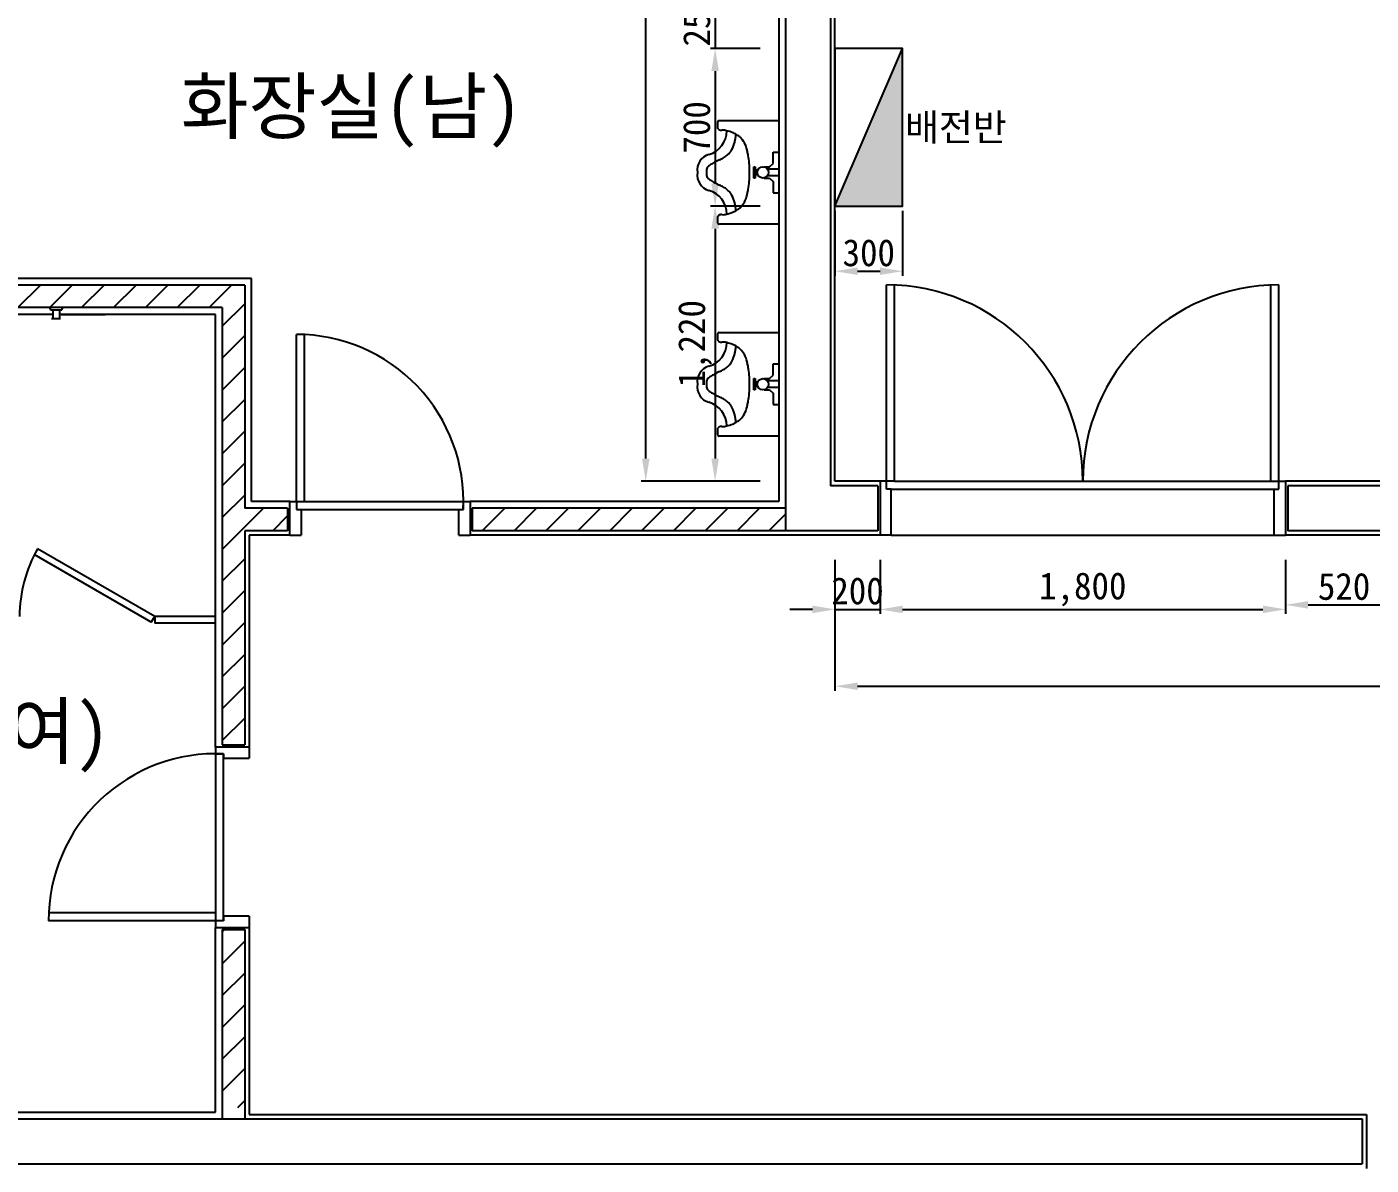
# Model space of a CAD drawing. Header units: millimetres. Extents: x 325100 to 356940, y -263436 to -238439.
# Drawn here: x 336943 to 342910, y -256996 to -251945 of the extents above; entities that cross this region are included whole.
import ezdxf
from ezdxf.enums import TextEntityAlignment as Align

# ---------------------------------------------------------------- set-up
doc = ezdxf.new("R2010")
doc.units = ezdxf.units.MM
for name, color, linetype in [('TT-BASE', 253, 'Continuous'), ('TZ-BASE', 253, 'Continuous'), ('TZ-DIMS', 1, 'Continuous'), ('TZ-TEXT', 3, 'Continuous')]:
    doc.layers.add(name, color=color, linetype=linetype)
doc.styles.get("Standard").update_dxf_attribs({"font": 'GulimChe.ttf'})
doc.linetypes.add('BATTINB', pattern='A,0,-0.0025,[134,GulimChe.ttf,S=0.0025,R=0,X=-0.0025,Y=0.01],-0.005,[134,GulimChe.ttf,S=0.0025,R=180,X=0.0025,Y=0.01],-0.0025', length=0.01)
doc.dimstyles.new('D40', dxfattribs={"dimscale": 40, "dimtxt": 3, "dimasz": 2.5, "dimexe": 0.5, "dimexo": 0.5, "dimgap": 0.5, "dimtad": 1, "dimdec": 0, "dimzin": 1, "dimdsep": 46, "dimlunit": 6, "dimtxsty": 'Standard', "dimcen": 1, "dimclrd": 1, "dimclre": 1, "dimclrt": 3, "dimadec": 0, "dimazin": 0, "dimtfac": 1, "dimtdec": 0, "dimtix": 1, "dimtmove": 2, "dimatfit": 3, "dimfxl": 0, "dimtvp": 2, "dimlwd": -1, "dimlwe": -1, "dimarcsym": 0})
pattern_1 = [(45, (118012.55, -313124.09), (-70.71068, 70.71068), [])]

# ---------------------------------------------------------------- blocks, each defined once
blk = doc.blocks.new('*D9')
at = {"layer": 'DEFPOINTS', "color": 0}
for p in [(340530.4, -254289.8), (340730.4, -254289.8), (340730.4, -254529.8)]:
    blk.add_point(p, dxfattribs=at)
at = {"layer": 'TZ-DIMS', "color": 1}
for p, q in [((340530.4, -254309.8), (340530.4, -254549.8)), ((340730.4, -254309.8), (340730.4, -254549.8)), ((340430.4, -254529.8), (340330.4, -254529.8)), ((340530.4, -254529.8), (340730.4, -254529.8)), ((340830.4, -254529.8), (340930.4, -254529.8))]:
    blk.add_line(p, q, dxfattribs=at)
for points in [[(340430.4, -254513.1), (340430.4, -254546.5), (340530.4, -254529.8)], [(340830.4, -254513.1), (340830.4, -254546.5), (340730.4, -254529.8)]]:
    blk.add_solid(points, dxfattribs=at)
at = {"layer": 'TZ-DIMS', "color": 3, "insert": (340630.4, -254448.4), "char_height": 120, "attachment_point": 5}
blk.add_mtext('200', dxfattribs=at)
blk = doc.blocks.new('*D10')
at = {"layer": 'DEFPOINTS', "color": 0}
for p in [(340730.4, -254289.8), (342530.4, -254289.8), (342530.4, -254529.8)]:
    blk.add_point(p, dxfattribs=at)
at = {"layer": 'TZ-DIMS', "color": 1}
for p, q in [((340730.4, -254309.8), (340730.4, -254549.8)), ((342530.4, -254309.8), (342530.4, -254549.8)), ((340830.4, -254529.8), (342430.4, -254529.8))]:
    blk.add_line(p, q, dxfattribs=at)
for points in [[(340830.4, -254513.1), (340830.4, -254546.5), (340730.4, -254529.8)], [(342430.4, -254513.1), (342430.4, -254546.5), (342530.4, -254529.8)]]:
    blk.add_solid(points, dxfattribs=at)
at = {"layer": 'TZ-DIMS', "color": 3, "insert": (341630.4, -254440.9), "char_height": 120, "attachment_point": 5}
blk.add_mtext('1,800', dxfattribs=at)
blk = doc.blocks.new('*D11')
at = {"layer": 'DEFPOINTS', "color": 0}
for p in [(342530.4, -254289.8), (343050.4, -254289.8), (343050.4, -254509.8)]:
    blk.add_point(p, dxfattribs=at)
at = {"layer": 'TZ-DIMS', "color": 1}
for p, q in [((342530.4, -254309.8), (342530.4, -254529.8)), ((343050.4, -254309.8), (343050.4, -254529.8)), ((342630.4, -254509.8), (342950.4, -254509.8))]:
    blk.add_line(p, q, dxfattribs=at)
for points in [[(342630.4, -254493.1), (342630.4, -254526.5), (342530.4, -254509.8)], [(342950.4, -254493.1), (342950.4, -254526.5), (343050.4, -254509.8)]]:
    blk.add_solid(points, dxfattribs=at)
at = {"layer": 'TZ-DIMS', "color": 3, "insert": (342790.4, -254428.4), "char_height": 120, "attachment_point": 5}
blk.add_mtext('520', dxfattribs=at)
blk = doc.blocks.new('*D17')
at = {"layer": 'DEFPOINTS', "color": 0}
for p in [(340530.4, -254289.8), (347090.4, -254289.8), (347090.4, -254870.9)]:
    blk.add_point(p, dxfattribs=at)
at = {"layer": 'TZ-DIMS', "color": 1}
for p, q in [((340530.4, -254309.8), (340530.4, -254890.9)), ((347090.4, -254309.8), (347090.4, -254890.9)), ((340630.4, -254870.9), (346990.4, -254870.9))]:
    blk.add_line(p, q, dxfattribs=at)
for points in [[(340630.4, -254854.2), (340630.4, -254887.6), (340530.4, -254870.9)], [(346990.4, -254854.2), (346990.4, -254887.6), (347090.4, -254870.9)]]:
    blk.add_solid(points, dxfattribs=at)
at = {"layer": 'TZ-DIMS', "color": 3, "insert": (343810.4, -254782), "char_height": 120, "attachment_point": 5}
blk.add_mtext('6,560', dxfattribs=at)
blk = doc.blocks.new('*D44')
at = {"layer": 'DEFPOINTS', "color": 0}
for p in [(340218.4, -251790.9), (339998.4, -252040.9), (340218.4, -252040.9)]:
    blk.add_point(p, dxfattribs=at)
at = {"layer": 'TZ-DIMS', "color": 1}
for p, q in [((339998.4, -251690.9), (339998.4, -251590.9)), ((340198.4, -251790.9), (339978.4, -251790.9)), ((339998.4, -251790.9), (339998.4, -252040.9)), ((340198.4, -252040.9), (339978.4, -252040.9)), ((339998.4, -252140.9), (339998.4, -252240.9))]:
    blk.add_line(p, q, dxfattribs=at)
for points in [[(339981.7, -251690.9), (340015, -251690.9), (339998.4, -251790.9)], [(339981.7, -252140.9), (340015, -252140.9), (339998.4, -252040.9)]]:
    blk.add_solid(points, dxfattribs=at)
at = {"layer": 'TZ-DIMS', "color": 3, "insert": (339917, -251915.9), "char_height": 120, "attachment_point": 5, "rotation": 90}
blk.add_mtext('250', dxfattribs=at)
blk = doc.blocks.new('*D45')
at = {"layer": 'DEFPOINTS', "color": 0}
for p in [(340218.4, -252040.9), (339998.4, -252740.9), (340218.4, -252740.9)]:
    blk.add_point(p, dxfattribs=at)
at = {"layer": 'TZ-DIMS', "color": 1}
for p, q in [((340198.4, -252040.9), (339978.4, -252040.9)), ((339998.4, -252140.9), (339998.4, -252640.9)), ((340198.4, -252740.9), (339978.4, -252740.9))]:
    blk.add_line(p, q, dxfattribs=at)
for points in [[(339981.7, -252140.9), (340015, -252140.9), (339998.4, -252040.9)], [(339981.7, -252640.9), (340015, -252640.9), (339998.4, -252740.9)]]:
    blk.add_solid(points, dxfattribs=at)
at = {"layer": 'TZ-DIMS', "color": 3, "insert": (339916.8, -252390.9), "char_height": 120, "attachment_point": 5, "rotation": 90}
blk.add_mtext('700', dxfattribs=at)
blk = doc.blocks.new('*D46')
at = {"layer": 'DEFPOINTS', "color": 0}
for p in [(340218.4, -252740.9), (339998.4, -253960.9), (340218.4, -253960.9)]:
    blk.add_point(p, dxfattribs=at)
at = {"layer": 'TZ-DIMS', "color": 1}
for p, q in [((340198.4, -252740.9), (339978.4, -252740.9)), ((339998.4, -252840.9), (339998.4, -253860.9)), ((340198.4, -253960.9), (339978.4, -253960.9))]:
    blk.add_line(p, q, dxfattribs=at)
for points in [[(339981.7, -252840.9), (340015, -252840.9), (339998.4, -252740.9)], [(339981.7, -253860.9), (340015, -253860.9), (339998.4, -253960.9)]]:
    blk.add_solid(points, dxfattribs=at)
at = {"layer": 'TZ-DIMS', "color": 3, "insert": (339909.4, -253350.9), "char_height": 120, "attachment_point": 5, "rotation": 90}
blk.add_mtext('1,220', dxfattribs=at)
blk = doc.blocks.new('*D49')
at = {"layer": 'DEFPOINTS', "color": 0}
for p in [(339690.3, -248960.9), (340218.4, -248960.9), (340218.4, -253960.9)]:
    blk.add_point(p, dxfattribs=at)
at = {"layer": 'TZ-DIMS', "color": 1}
for p, q in [((340198.4, -248960.9), (339670.3, -248960.9)), ((339690.3, -253860.9), (339690.3, -249060.9)), ((340198.4, -253960.9), (339670.3, -253960.9))]:
    blk.add_line(p, q, dxfattribs=at)
for points in [[(339673.7, -249060.9), (339707, -249060.9), (339690.3, -248960.9)], [(339673.7, -253860.9), (339707, -253860.9), (339690.3, -253960.9)]]:
    blk.add_solid(points, dxfattribs=at)
at = {"layer": 'TZ-DIMS', "color": 3, "insert": (339601.5, -251460.9), "char_height": 120, "attachment_point": 5, "rotation": 90}
blk.add_mtext('5,000', dxfattribs=at)
blk = doc.blocks.new('*D55')
at = {"layer": 'DEFPOINTS', "color": 0}
for p in [(340530.4, -252740.9), (340830.4, -252740.9), (340830.4, -253029.3)]:
    blk.add_point(p, dxfattribs=at)
at = {"layer": 'TZ-DIMS', "color": 1}
for p, q in [((340530.4, -252760.9), (340530.4, -253049.3)), ((340830.4, -252760.9), (340830.4, -253049.3)), ((340630.4, -253029.3), (340730.4, -253029.3))]:
    blk.add_line(p, q, dxfattribs=at)
for points in [[(340630.4, -253012.6), (340630.4, -253046), (340530.4, -253029.3)], [(340730.4, -253012.6), (340730.4, -253046), (340830.4, -253029.3)]]:
    blk.add_solid(points, dxfattribs=at)
at = {"layer": 'TZ-DIMS', "color": 3, "insert": (340680.4, -252947.9), "char_height": 120, "attachment_point": 5}
blk.add_mtext('300', dxfattribs=at)

msp = doc.modelspace()

# ---------------------------------------------------------------- hatches: boundary and pattern name
at = {"layer": 'TT-BASE'}
h = msp.add_hatch(color=256, dxfattribs=at)
h.dxf.hatch_style = 1
h.paths.add_polyline_path([(340830.4, -252040.9), (340530.4, -252740.9), (340830.4, -252740.9)])
at = {"layer": 'TZ-BASE'}
h = msp.add_hatch(dxfattribs=at)
h.set_pattern_fill('ANSI31', color=256, scale=100, style=0)
h.set_pattern_definition(pattern_1)
h.paths.add_polyline_path([(337910.4, -253090.9), (335310.4, -253090.9), (335310.4, -253190.9), (337810.4, -253190.9), (337810.4, -255130.9), (337910.4, -255130.9), (337910.4, -254180.9), (338100.4, -254180.9), (338100.4, -254080.9), (337910.4, -254080.9)])
h = msp.add_hatch(dxfattribs=at)
h.set_pattern_fill('ANSI31', color=256, scale=100, style=0)
h.set_pattern_definition([(45, (118012.55, -313064.09), (-70.71068, 70.71068), [])])
h.paths.add_polyline_path([(339375.2, -254080.9), (338920.4, -254080.9), (338920.4, -254180.9), (339375.2, -254180.9)])
h.paths.add_polyline_path([(340310.4, -254080.9), (339375.2, -254080.9), (339375.2, -254180.9), (340310.4, -254180.9)])
h = msp.add_hatch(dxfattribs=at)
h.set_pattern_fill('ANSI31', color=256, scale=100, style=0)
h.set_pattern_definition(pattern_1)
h.paths.add_polyline_path([(337860.4, -255950.9), (337810.4, -255950.9), (337810.4, -256740.9), (337860.4, -256740.9)])
h.paths.add_polyline_path([(337910.4, -255950.9), (337860.4, -255950.9), (337860.4, -256740.9), (337910.4, -256740.9)])

# ---------------------------------------------------------------- linework, layer by layer
at = {"layer": 'TT-BASE'}
msp.add_lwpolyline([(340530.4, -252740.9), (340830.4, -252740.9), (340830.4, -252040.9), (340530.4, -252040.9)], close=True, dxfattribs=at)
msp.add_lwpolyline([(340530.4, -252740.9), (340830.4, -252040.9)], dxfattribs=at)
at = {"layer": 'TZ-BASE'}
for p, q in [((340310.4, -248940.9), (340310.4, -254180.9)), ((340510.4, -248940.9), (340510.4, -253980.9)), ((340530.4, -253960.9), (340530.4, -248960.9)), ((340280.4, -250820.9), (340280.4, -254050.9)), ((340010.4, -252375.9), (340010.4, -252365.9)), ((340010.4, -252395.9), (340010.4, -252375.9)), ((340015.4, -252360.9), (340145.4, -252360.9)), ((340145.4, -252360.9), (340280.4, -252360.9)), ((340280.4, -252360.9), (340280.4, -252820.9)), ((340255.4, -252500.9), (340280.4, -252500.9)), ((340255.4, -252550.9), (340255.4, -252500.9)), ((340170.4, -252565.9), (340175.4, -252565.9)), ((340170.4, -252615.9), (340170.4, -252565.9)), ((340175.4, -252565.9), (340175.4, -252615.9)), ((340185.4, -252580.9), (340175.4, -252580.9)), ((340215.4, -252565.9), (340240.4, -252565.9)), ((340280.4, -252575.9), (340230.4, -252575.9)), ((340240.4, -252565.9), (340255.4, -252550.9)), ((340175.4, -252615.9), (340170.4, -252615.9)), ((340185.4, -252600.9), (340175.4, -252600.9)), ((340215.4, -252615.9), (340240.4, -252615.9)), ((340280.4, -252605.9), (340230.4, -252605.9)), ((340240.4, -252615.9), (340255.4, -252630.9)), ((340255.4, -252630.9), (340255.4, -252680.9)), ((340255.4, -252680.9), (340280.4, -252680.9)), ((340010.4, -252805.9), (340010.4, -252785.9)), ((340010.4, -252815.9), (340010.4, -252805.9)), ((340145.4, -252820.9), (340015.4, -252820.9)), ((340280.4, -252820.9), (340145.4, -252820.9)), ((337940.4, -253060.9), (335340.4, -253060.9)), ((337940.4, -254050.9), (337940.4, -253060.9)), ((337910.4, -253090.9), (335310.4, -253090.9)), ((337910.4, -253090.9), (337910.4, -254080.9)), ((340759.8, -253960.9), (340759.8, -253090.3)), ((340795, -253960.9), (340795, -253091)), ((342465.8, -253960.9), (342465.8, -253091)), ((342501, -253960.9), (342501, -253090.3)), ((337810.4, -253190.9), (335310.4, -253190.9)), ((337042.9, -253190.9), (337047.9, -253200.9)), ((337097.9, -253200.9), (337102.9, -253190.9)), ((337810.4, -253190.9), (337810.4, -255130.9)), ((337057.9, -253220.9), (335340.4, -253220.9)), ((337047.9, -253200.9), (337097.9, -253200.9)), ((337092.9, -253240.9), (337052.9, -253240.9)), ((337057.9, -253200.9), (337057.9, -253240.9)), ((337087.9, -253200.9), (337087.9, -253240.9)), ((337780.4, -253220.9), (337087.9, -253220.9)), ((337095.1, -253220.9), (337290.7, -253220.9)), ((337780.4, -255140.9), (337780.4, -253220.9)), ((338139.8, -254050.9), (338139.8, -253309.7)), ((338175, -254050.9), (338175, -253310.5)), ((340010.4, -253315.9), (340010.4, -253305.9)), ((340015.4, -253300.9), (340145.4, -253300.9)), ((340145.4, -253300.9), (340280.4, -253300.9)), ((340280.4, -253300.9), (340280.4, -253760.9)), ((340010.4, -253335.9), (340010.4, -253315.9)), ((340240.4, -253505.9), (340255.4, -253490.9)), ((340255.4, -253440.9), (340280.4, -253440.9)), ((340255.4, -253490.9), (340255.4, -253440.9)), ((340170.4, -253505.9), (340175.4, -253505.9)), ((340170.4, -253555.9), (340170.4, -253505.9)), ((340175.4, -253505.9), (340175.4, -253555.9)), ((340185.4, -253520.9), (340175.4, -253520.9)), ((340185.4, -253540.9), (340175.4, -253540.9)), ((340215.4, -253505.9), (340240.4, -253505.9)), ((340280.4, -253515.9), (340230.4, -253515.9)), ((340280.4, -253545.9), (340230.4, -253545.9)), ((340175.4, -253555.9), (340170.4, -253555.9)), ((340215.4, -253555.9), (340240.4, -253555.9)), ((340240.4, -253555.9), (340255.4, -253570.9)), ((340255.4, -253570.9), (340255.4, -253620.9)), ((340255.4, -253620.9), (340280.4, -253620.9)), ((340010.4, -253745.9), (340010.4, -253725.9)), ((340010.4, -253755.9), (340010.4, -253745.9)), ((340145.4, -253760.9), (340015.4, -253760.9)), ((340280.4, -253760.9), (340145.4, -253760.9)), ((340730.4, -253960.9), (340530.4, -253960.9)), ((340730.4, -253960.9), (340730.4, -254200.9)), ((340759.8, -253960.9), (340730.4, -253960.9)), ((340795, -253960.9), (340759.8, -253960.9)), ((340759.8, -253996.8), (340759.8, -253960.9)), ((340795, -253960.9), (342465.8, -253960.9)), ((342465.8, -253960.9), (342501, -253960.9)), ((342501, -253996.8), (342501, -253960.9)), ((342501, -253960.9), (342530.4, -253960.9)), ((342530.4, -253960.9), (342530.4, -254200.9)), ((347090.4, -253960.9), (342530.4, -253960.9)), ((340720.4, -253980.9), (340510.4, -253980.9)), ((340720.4, -253980.9), (340720.4, -254180.9)), ((340780.3, -253996.8), (340759.8, -253996.8)), ((340780.3, -254200.9), (340780.3, -253996.8)), ((340780.3, -253996.8), (342480.5, -253996.8)), ((342480.5, -254200.9), (342480.5, -253996.8)), ((342480.5, -253996.8), (342501, -253996.8)), ((347110.4, -253980.9), (342540.4, -253980.9)), ((342540.4, -253980.9), (342540.4, -254180.9)), ((338100.4, -254080.9), (337910.4, -254080.9)), ((338110.4, -254050.9), (337940.4, -254050.9)), ((338100.4, -254080.9), (338100.4, -254180.9)), ((338110.4, -254050.9), (338139.8, -254050.9)), ((338110.4, -254200.9), (338110.4, -254050.9)), ((338139.8, -254050.9), (338139.8, -254086.8)), ((338139.8, -254050.9), (338881, -254050.9)), ((338139.8, -254086.8), (338160.3, -254086.8)), ((338139.8, -254086.8), (338160.3, -254086.8)), ((338160.3, -254086.8), (338160.3, -254200.9)), ((338160.3, -254086.8), (338860.5, -254086.8)), ((338845.8, -254050.9), (338881, -254050.9)), ((338860.5, -254086.8), (338881, -254086.8)), ((338860.5, -254200.9), (338860.5, -254086.8)), ((338881, -254050.9), (338910.4, -254050.9)), ((338881, -254086.8), (338881, -254050.9)), ((338910.4, -254050.9), (338910.4, -254200.9)), ((340280.4, -254050.9), (338910.4, -254050.9)), ((340310.4, -254080.9), (338920.4, -254080.9)), ((338920.4, -254080.9), (338920.4, -254180.9)), ((337910.4, -254180.9), (337910.4, -255130.9)), ((338100.4, -254180.9), (337910.4, -254180.9)), ((338110.4, -254200.9), (337930.4, -254200.9)), ((337930.4, -254200.9), (337930.4, -255140.9)), ((338110.4, -254200.9), (338160.3, -254200.9)), ((338860.5, -254200.9), (338910.4, -254200.9)), ((340730.4, -254200.9), (338910.4, -254200.9)), ((340310.4, -254180.9), (338920.4, -254180.9)), ((340720.4, -254180.9), (340310.4, -254180.9)), ((340780.3, -254200.9), (340730.4, -254200.9)), ((340780.3, -254200.9), (342480.5, -254200.9)), ((342480.5, -254200.9), (342530.4, -254200.9)), ((344390.4, -254200.9), (342530.4, -254200.9)), ((344410.4, -254180.9), (342540.4, -254180.9)), ((337510.4, -254560.9), (336990.8, -254260.9)), ((337495.4, -254586.9), (336975.8, -254286.9)), ((337495.4, -254586.9), (337510.4, -254560.9)), ((337780.4, -254560.9), (337510.4, -254560.9)), ((337510.4, -254560.9), (337510.4, -254590.9)), ((337780.4, -254590.9), (337510.4, -254590.9)), ((337780.4, -255140.9), (337780.4, -255170.3)), ((337930.4, -255140.9), (337780.4, -255140.9)), ((337810.4, -255130.9), (337910.4, -255130.9)), ((337930.4, -255140.9), (337930.4, -255190.8)), ((337780.4, -255170.3), (337816.3, -255170.3)), ((337780.4, -255170.3), (337780.4, -255911.6)), ((337816.3, -255170.3), (337816.3, -255190.8)), ((337816.3, -255170.3), (337816.3, -255190.8)), ((337816.3, -255911.6), (337816.3, -255170.3)), ((337816.3, -255190.8), (337930.4, -255190.8)), ((337780.4, -255876.3), (337040, -255876.3)), ((337780.4, -255876.3), (337780.4, -255911.6)), ((337780.4, -255911.6), (337039.1, -255911.6)), ((337780.4, -255911.6), (337780.4, -255940.9)), ((337816.3, -255911.6), (337780.4, -255911.6)), ((337816.3, -255891.1), (337816.3, -255911.6)), ((337930.4, -255891.1), (337816.3, -255891.1)), ((337930.4, -255891.1), (337930.4, -255940.9)), ((337780.4, -255940.9), (337930.4, -255940.9)), ((337780.4, -256760.9), (337780.4, -255940.9)), ((337810.4, -255950.9), (337810.4, -256790.9)), ((337810.4, -255950.9), (337910.4, -255950.9)), ((337910.4, -255950.9), (337910.4, -256790.9)), ((337930.4, -255940.9), (337930.4, -256770.9)), ((335340.4, -256760.9), (337780.4, -256760.9)), ((337930.4, -256770.9), (342890.4, -256770.9)), ((342890.4, -256770.9), (342890.4, -257010.9)), ((335310.4, -256790.9), (342870.4, -256790.9)), ((342870.4, -256790.9), (342870.4, -256990.9)), ((342870.4, -256790.9), (342870.4, -256990.9)), ((335310.4, -256990.9), (342870.4, -256990.9))]:
    msp.add_line(p, q, dxfattribs=at)
for centre in [(340210.4, -252590.9), (340210.4, -253530.9)]:
    msp.add_circle(centre, 25, dxfattribs=at)
for centre, radius, start, end in [((339941.5, -252405.9), 108.9, 285.3921, 360), ((340015.4, -252365.9), 5, 135, 180), ((340012.7, -252395.9), 2.35, 180, 225), ((340026.4, -252382.3), 21.6, 225, 239.49098), ((340015.4, -252365.9), 5, 90, 135), ((340026.4, -252382.2), 21.7, 239.49098, 275.23771), ((340033.8, -252463.4), 59.8, 73.92721, 95.23771), ((339954.9, -252737.3), 344.9, 69.44395, 73.92721), ((340034.5, -252525.1), 118.2, 61.78341, 69.44395), ((339761.6, -252351.1), 340.4, 336.03751, 342.05908), ((340006, -252430.2), 83.4, 342.05908, 351.8699), ((339906.8, -252416.1), 183.7, 351.8699, 358.47836), ((340056.3, -252484.5), 72.1, 53.1301, 61.78341), ((340026.2, -252524.6), 122.3, 46.48621, 53.1301), ((340045.5, -252504.3), 94.2, 28.61046, 46.48621), ((340016.4, -252520.1), 127.4, 13.25158, 28.61046), ((339988.9, -252578.1), 69.7, 105.3921, 190.59713), ((340143.8, -252818.1), 310, 114.00611, 118.60556), ((339937.5, -252354.8), 197.2, 294.00611, 299.77404), ((339978.6, -252426.7), 114.3, 299.77404, 309.80557), ((339984.2, -252433.4), 105.6, 309.80557, 320.24461), ((340027.1, -252469.1), 49.7, 320.24461, 336.03751), ((339949.3, -252535.9), 196.3, 11.30993, 13.25158), ((338597, -252806.4), 1575.4, 10.62458, 11.30993), ((339864.3, -252568.6), 285.9, 3.81407, 10.62458), ((339988.9, -252603.7), 69.7, 169.40287, 254.6079), ((340015.1, -252584.1), 55.1, 168.69007, 187.12502), ((340015.1, -252597.8), 55.1, 172.87498, 191.30993), ((339973.7, -252575.8), 12.9, 129.98705, 168.69007), ((340059.7, -252678.4), 146.8, 123.69007, 129.98705), ((340103.2, -252743.6), 225.1, 118.60556, 123.69007), ((339727.7, -252577.8), 422.9, 358.21474, 3.81407), ((339727.7, -252604.1), 422.9, 356.18593, 1.78526), ((339973.7, -252606.1), 12.9, 191.30993, 230.01295), ((340059.7, -252503.4), 146.8, 230.01295, 236.30993), ((340103.2, -252438.3), 225.1, 236.30993, 241.39444), ((340143.8, -252363.8), 310, 241.39444, 245.99389), ((339937.5, -252827.1), 197.2, 60.22596, 65.99389), ((339864.3, -252613.2), 285.9, 349.37542, 356.18593), ((339941.5, -252775.9), 108.9, 360, 74.6079), ((339978.6, -252755.2), 114.3, 50.19443, 60.22596), ((339984.2, -252748.5), 105.6, 39.75539, 50.19443), ((340027.1, -252712.7), 49.7, 23.96249, 39.75539), ((339761.6, -252830.8), 340.4, 17.94092, 23.96249), ((340016.4, -252661.7), 127.4, 331.38954, 346.74842), ((339949.3, -252645.9), 196.3, 346.74842, 348.69007), ((338597, -252375.5), 1575.4, 348.69007, 349.37542), ((339954.9, -252444.5), 344.9, 286.07279, 290.55605), ((340034.5, -252656.7), 118.2, 290.55605, 298.21659), ((340006, -252751.6), 83.4, 8.1301, 17.94092), ((339906.8, -252765.8), 183.7, 1.52164, 8.1301), ((340056.3, -252697.4), 72.1, 298.21659, 306.8699), ((340026.2, -252657.3), 122.3, 306.8699, 313.51379), ((340045.5, -252677.6), 94.2, 313.51379, 331.38954), ((340012.7, -252785.9), 2.35, 135, 180), ((340015.4, -252815.9), 5, 180, 225), ((340026.4, -252799.6), 21.6, 120.50902, 135), ((340015.4, -252815.9), 5, 225, 270), ((340026.4, -252799.6), 21.7, 84.76229, 120.50902), ((340033.8, -252718.5), 59.8, 264.76229, 286.07279), ((340759.8, -253960.9), 870.6, 360, 90), ((342501, -253960.9), 870.6, 90, 180), ((338139.8, -254050.9), 741.3, 357.22615, 90), ((340015.4, -253305.9), 5, 135, 180), ((340015.4, -253305.9), 5, 90, 135), ((339941.5, -253345.9), 108.9, 285.3921, 360), ((340012.7, -253335.9), 2.35, 180, 225), ((340026.4, -253322.3), 21.6, 225, 239.49098), ((340026.4, -253322.2), 21.7, 239.49098, 275.23771), ((340033.8, -253403.4), 59.8, 73.92721, 95.23771), ((339954.9, -253677.3), 344.9, 69.44395, 73.92721), ((340034.5, -253465.1), 118.2, 61.78341, 69.44395), ((339906.8, -253356.1), 183.7, 351.8699, 358.47836), ((340056.3, -253424.5), 72.1, 53.1301, 61.78341), ((340026.2, -253464.6), 122.3, 46.48621, 53.1301), ((340027.1, -253409.1), 49.7, 320.24461, 336.03751), ((339761.6, -253291.1), 340.4, 336.03751, 342.05908), ((340006, -253370.2), 83.4, 342.05908, 351.8699), ((340045.5, -253444.3), 94.2, 28.61046, 46.48621), ((340016.4, -253460.1), 127.4, 13.25158, 28.61046), ((339949.3, -253475.9), 196.3, 11.30993, 13.25158), ((339988.9, -253518.1), 69.7, 105.3921, 190.59713), ((340103.2, -253683.6), 225.1, 118.60556, 123.69007), ((340143.8, -253758.1), 310, 114.00611, 118.60556), ((339937.5, -253294.8), 197.2, 294.00611, 299.77404), ((339978.6, -253366.7), 114.3, 299.77404, 309.80557), ((339984.2, -253373.4), 105.6, 309.80557, 320.24461), ((338597, -253746.4), 1575.4, 10.62458, 11.30993), ((339864.3, -253508.6), 285.9, 3.81407, 10.62458), ((339727.7, -253517.8), 422.9, 358.21474, 3.81407), ((339988.9, -253543.7), 69.7, 169.40287, 254.6079), ((340015.1, -253524.1), 55.1, 168.69007, 187.12502), ((340015.1, -253537.8), 55.1, 172.87498, 191.30993), ((339973.7, -253515.8), 12.9, 129.98705, 168.69007), ((339973.7, -253546.1), 12.9, 191.30993, 230.01295), ((340059.7, -253618.4), 146.8, 123.69007, 129.98705), ((339727.7, -253544.1), 422.9, 356.18593, 1.78526), ((340059.7, -253443.4), 146.8, 230.01295, 236.30993), ((340103.2, -253378.3), 225.1, 236.30993, 241.39444), ((340143.8, -253303.8), 310, 241.39444, 245.99389), ((339937.5, -253767.1), 197.2, 60.22596, 65.99389), ((339978.6, -253695.2), 114.3, 50.19443, 60.22596), ((339984.2, -253688.5), 105.6, 39.75539, 50.19443), ((338597, -253315.5), 1575.4, 348.69007, 349.37542), ((339864.3, -253553.2), 285.9, 349.37542, 356.18593), ((339941.5, -253715.9), 108.9, 360, 74.6079), ((340027.1, -253652.7), 49.7, 23.96249, 39.75539), ((339761.6, -253770.8), 340.4, 17.94092, 23.96249), ((340006, -253691.6), 83.4, 8.1301, 17.94092), ((340045.5, -253617.6), 94.2, 313.51379, 331.38954), ((340016.4, -253601.7), 127.4, 331.38954, 346.74842), ((339949.3, -253585.9), 196.3, 346.74842, 348.69007), ((340012.7, -253725.9), 2.35, 135, 180), ((340026.4, -253739.6), 21.6, 120.50902, 135), ((340026.4, -253739.6), 21.7, 84.76229, 120.50902), ((340033.8, -253658.5), 59.8, 264.76229, 286.07279), ((339954.9, -253384.5), 344.9, 286.07279, 290.55605), ((340034.5, -253596.7), 118.2, 290.55605, 298.21659), ((339906.8, -253705.8), 183.7, 1.52164, 8.1301), ((340056.3, -253637.4), 72.1, 298.21659, 306.8699), ((340026.2, -253597.3), 122.3, 306.8699, 313.51379), ((340015.4, -253755.9), 5, 180, 225), ((340015.4, -253755.9), 5, 225, 270), ((337510.4, -254560.9), 600, 150, 180), ((337780.4, -255911.6), 741.3, 87.22615, 180)]:
    msp.add_arc(centre, radius, start, end, dxfattribs=at)

# ---------------------------------------------------------------- texts
at = {"layer": 'TZ-BASE', "linetype": 'BATTINB'}
for s, p in [('화장실(남)', (338383.6, -252417.2)), ('화장실(여)', (336555.5, -255189.7))]:
    msp.add_text(s, height=240, dxfattribs=at).set_placement(p, align=Align.CENTER)
at = {"layer": 'TZ-TEXT'}
msp.add_text('배전반', height=120, dxfattribs=at).set_placement((340841.2, -252390.9), align=Align.MIDDLE_LEFT)

# ---------------------------------------------------------------- dimensions: what is measured, and where the dimension line sits
at = {"layer": 'TZ-DIMS'}
for base, p1, p2, picture, middle in [((339690.3, -248960.9), (340218.4, -253960.9), (340218.4, -248960.9), '*D49', (339601.5, -251460.9)), ((339998.4, -252040.9), (340218.4, -251790.9), (340218.4, -252040.9), '*D44', (339917, -251915.9)), ((339998.4, -252740.9), (340218.4, -252040.9), (340218.4, -252740.9), '*D45', (339916.8, -252390.9)), ((339998.4, -253960.9), (340218.4, -252740.9), (340218.4, -253960.9), '*D46', (339909.4, -253350.9))]:
    dim = msp.add_linear_dim(base=base, p1=p1, p2=p2, angle=90, dimstyle='D40', dxfattribs=at)
    dim.commit()
    dim.dimension.update_dxf_attribs({"geometry": picture, "text_midpoint": middle})
for base, p1, p2, picture, middle in [((340830.4, -253029.3), (340530.4, -252740.9), (340830.4, -252740.9), '*D55', (340680.4, -252947.9)), ((340730.4, -254529.8), (340530.4, -254289.8), (340730.4, -254289.8), '*D9', (340630.4, -254448.4)), ((347090.4, -254870.9), (340530.4, -254289.8), (347090.4, -254289.8), '*D17', (343810.4, -254782)), ((342530.4, -254529.8), (340730.4, -254289.8), (342530.4, -254289.8), '*D10', (341630.4, -254440.9)), ((343050.4, -254509.8), (342530.4, -254289.8), (343050.4, -254289.8), '*D11', (342790.4, -254428.4))]:
    dim = msp.add_linear_dim(base=base, p1=p1, p2=p2, dimstyle='D40', dxfattribs=at)
    dim.commit()
    dim.dimension.update_dxf_attribs({"geometry": picture, "text_midpoint": middle})

doc.saveas('drawing.dxf')
